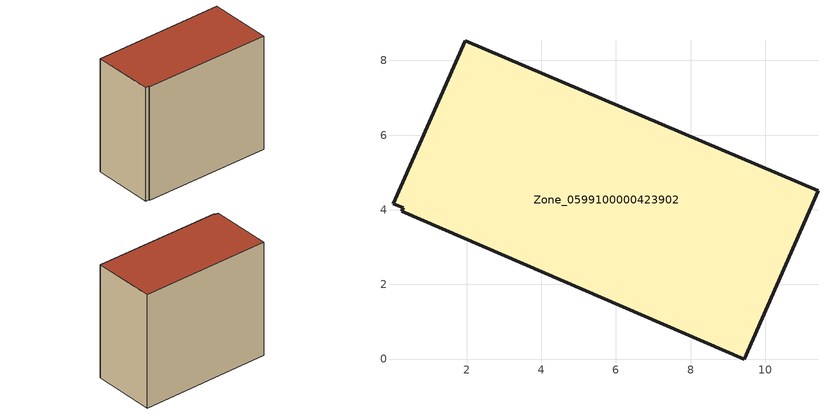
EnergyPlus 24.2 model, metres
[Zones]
Zone_0599100000423902
 floor ground (C_G): 0.26,3.96 0.31,4.05 0.04,4.16 1.96,8.52 11.41,4.51 9.43,0 z0
 wall outside (C_F): 9.43,0 11.41,4.51 1.96,8.52 0.04,4.16 0.31,4.05 0.26,3.96 9.43,0 z0:9.02
 roof outside (C_R): 0.31,4.05 0.26,3.96 9.43,0 11.41,4.51 1.96,8.52 0.04,4.16 z9.02
[BUILDING]
Pand.0599100000423902: North Axis=0; Terrain=City; Loads Convergence Tolerance Value=0.04; Temperature Convergence Tolerance Value=0.4; Solar Distribution=FullExterior; Maximum Number of Warmup Days=25; Minimum Number of Warmup Days=1
[Site:Location]
Rotterdam.The.Hague.AP_ZH_NLD Design_Conditions: Latitude=51.96; Longitude=4.45; Time Zone=1; Elevation=-4.5
[SITE:GROUNDTEMPERATURE:BUILDINGSURFACE]
18, 18, 18, 18, 18, 18, 18, 18, 18, 18, 18, 18
[MATERIAL] Thermal Absorptance=0.9; Solar Absorptance=0.7; Visible Absorptance=0.7
Name | Roughness | Thickness | Conductivity | Density | Specific Heat
G.TI.1992-2005 | MediumSmooth | 0.15 | 0.06 | 540 | 1210
F.TI.1992-2005 | Rough | 0.3 | 0.12 | 1920 | 840
R.TI.1992-2005 | MediumRough | 0.2 | 0.08 | 1500 | 1000
[CONSTRUCTION]
C_G: G.TI.1992-2005
C_F: F.TI.1992-2005
C_R: R.TI.1992-2005
[ZONE]
Zone_0599100000423902: Type=1; Multiplier=1; Ceiling Height=Autocalculate; Volume=Autocalculate; Floor Area=autocalculate; Part of Total Floor Area=Yes
[ZONEINFILTRATION:DESIGNFLOWRATE]
Infil_Zone_0599100000423902: Zone or ZoneList or Space or SpaceList=Zone_0599100000423902; Schedule=AlwaysOn; Design Flow Rate Calculation Method=Flow/Area; Flow Rate per Floor Area=0.0015; Constant Term Coefficient=1; Temperature Term Coefficient=0; Velocity Term Coefficient=0; Velocity Squared Term Coefficient=0
[HVACTEMPLATE:ZONE:IDEALLOADSAIRSYSTEM]
Zone_0599100000423902: Maximum Heating Supply Air Temperature=50; Minimum Cooling Supply Air Temperature=13; Maximum Heating Supply Air Humidity Ratio=0.0156; Minimum Cooling Supply Air Humidity Ratio=0.0077; Heating Limit=NoLimit; Cooling Limit=NoLimit; Dehumidification Control Type=ConstantSensibleHeatRatio; Cooling Sensible Heat Ratio=0.7; Dehumidification Setpoint=60; Humidification Control Type=None; Humidification Setpoint=30; Outdoor Air Method=None; Outdoor Air Flow Rate per Person=0.00944; Outdoor Air Flow Rate per Zone Floor Area=0; Outdoor Air Flow Rate per Zone=0; Demand Controlled Ventilation Type=None; Outdoor Air Economizer Type=NoEconomizer; Heat Recovery Type=None; Sensible Heat Recovery Effectiveness=0.7; Latent Heat Recovery Effectiveness=0.65
[ZONECONTROL:THERMOSTAT]
ThermostatControl_Zone_0599100000423902: Zone or ZoneList=Zone_0599100000423902; Control Type Schedule=DualSetpointControlType; Control 1=Thermostat_Zone_0599100000423902; Temperature Difference Between Cutout And Setpoint=0
[THERMOSTATSETPOINT:DUALSETPOINT]
Thermostat_Zone_0599100000423902: Heating Setpoint Temperature Schedule=HeatingSetpoint_Zone_0599100000423902; Cooling Setpoint Temperature Schedule=CoolingSetpoint_Zone_0599100000423902
[SCHEDULE:COMPACT]
HeatingSetpoint_Zone_0599100000423902: Through: 12/31, For: AllDays, Until: 24:00, 21
CoolingSetpoint_Zone_0599100000423902: Through: 12/31, For: AllDays, Until: 24:00, 24
DualSetpointControlType: Through: 12/31, For: AllDays, Until: 24:00, 4
AlwaysOn: Through: 12/31, For: AllDays, Until: 24:00, 1
